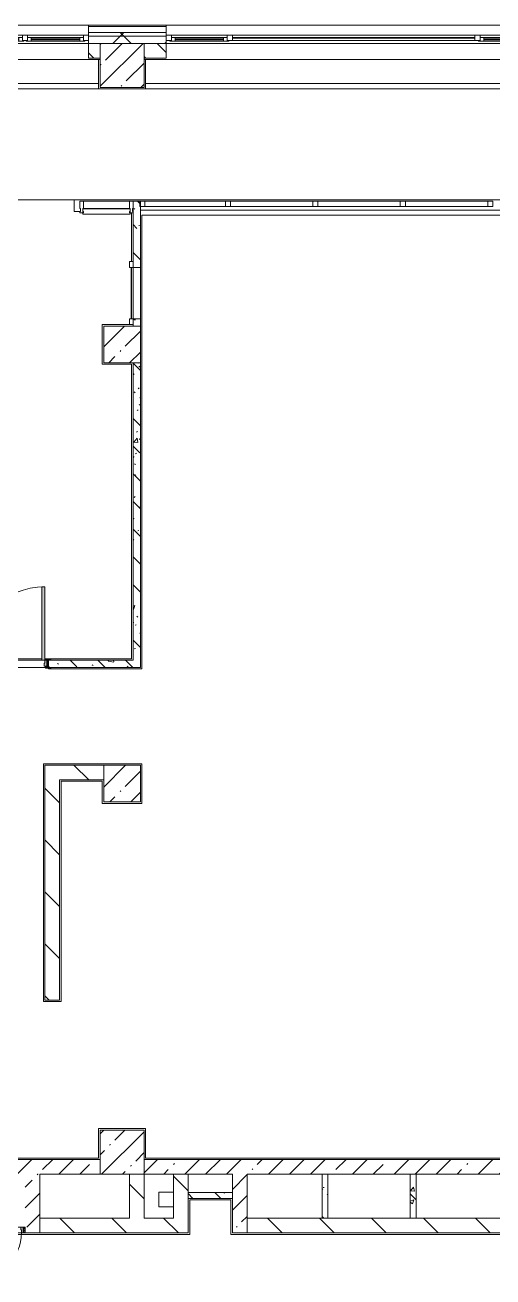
# Model space of a CAD drawing. Header units: millimetres. Extents: x -7229 to 196340, y -8553 to 29000.
# Drawn here: x 59140 to 65505, y 10300 to 27350 of the extents above; entities that cross this region are included whole.
import ezdxf

# ---------------------------------------------------------------- set-up
doc = ezdxf.new("R2010")
doc.units = ezdxf.units.MM
for name, color, linetype, lineweight, true_color in [('A-DOOR-3', 7, 'Continuous', 5, 0xe2e2e2), ('A-DOOR-4', 7, 'Continuous', 5, 0xaaaaaa), ('A-DOOR-FRAM-2', 7, 'Continuous', 5, 0xe2e2e2), ('A-DOOR-FRAM-3', 7, 'Continuous', 5, 0xaaaaaa), ('A-FLOR-2', 7, 'Continuous', 5, 0xaaaaaa), ('I-WALL-3', 7, 'Continuous', 5, 0x787878)]:
    doc.layers.add(name, color=color, linetype=linetype, lineweight=lineweight, true_color=true_color)
for name, color, linetype, lineweight in [('A-GLAZ', 7, 'Continuous', 5), ('A-GLAZ-CURT', 7, 'Continuous', 5), ('A-GLAZ-CWMG', 7, 'Continuous', 5), ('A-WALL', 7, 'Continuous', 5), ('A-WALL-1', 7, 'Continuous', 9), ('I-WALL', 7, 'Continuous', 5), ('S-COLS', 7, 'Continuous', 5)]:
    doc.layers.add(name, color=color, linetype=linetype, lineweight=lineweight)
pattern_1 = [(45, (0, 0), (-285.1231, 285.1231), []), (45, (285.12, 0), (-285.1231, 285.1231), [504.031, -100.806, 16.764, -84.042])]
pattern_2 = [(135, (0, 0), (-377.1708, -377.1708), [533.4, -88.9, 17.78, -88.9]), (135, (0, 376.94), (-377.1708, -377.1708), []), (50, (0, 0), (637.6445, -55.7866), [66.675, -733.425]), (355, (0, 0), (-123.3494, 668.699), [53.34, -586.74]), (100.451, (53.14, -4.65), (514.299, 612.908), [56.665, -623.315]), (46.184, (0, 177.8), (948.776, -147.15), [100.012, -1100.137]), (96.636, (79.1, 165.5), (830.909, 865.997), [84.998, -934.973]), (351.184, (0, 177.8), (830.918, 865.988), [80.01, -880.11]), (21, (88.9, 133.35), (530.6506, -357.9283), [66.675, -733.425]), (326, (88.9, 133.35), (216.308, 644.6585), [53.34, -586.74]), (71.451, (133.1, 103.5), (746.9596, 286.7243), [56.665, -623.315]), (37.5, (0, 0), (10.8105, 295.9426), [16.764, -562.864, 16.764, -578.866, -588.962]), (37.5, (0, 0), (10.8105, 295.9426), [-1175.258, 16.764, -572.198]), (7.5, (0, 0), (233.8692, 350.6318), [16.764, -322.834, 16.764, -549.529, -224.472]), (7.5, (0, 0), (233.8692, 350.6318), [-905.891, 16.764, -207.708]), (327.5, (-198.25, 0), (474.5678, -20.0513), [16.764, -205.486, 16.764, -676.656, -920.115]), (327.5, (-198.25, 0), (474.5678, -20.0513), [-915.67, 16.764, -903.351]), (317.5, (-287.15, 0), (518.4522, 88.9934), [16.764, -272.161, 16.764, -443.738, -653.415]), (317.5, (-287.15, 0), (518.4522, 88.9934), [-749.427, 16.764, -636.651])]
pattern_3 = [(135, (0, 0), (-353.5534, -353.5534), [])]
pattern_4 = [(45, (0, 0), (-353.5534, 353.5534), []), (135, (0, 0), (-353.5534, -353.5534), [])]

# ---------------------------------------------------------------- blocks, each defined once
blk = doc.blocks.new('Системная панель - Стекло - 70мм-31693619-1_2_3_птичка зашивка')
at = {"layer": 'A-GLAZ-CURT'}
for p, q in [((547.5, 35), (-547.5, 35)), ((-547.5, 35), (-547.5, -35)), ((547.5, -35), (547.5, 35)), ((-547.5, -35), (547.5, -35))]:
    blk.add_line(p, q, dxfattribs=at)
blk = doc.blocks.new('Прямоугольный импост - 50 x 70 мм-23766079-1_2_3_птичка зашивка')
at = {"layer": 'A-GLAZ-CWMG'}
for p, q in [((-35, 35), (35, 35)), ((-35, -35), (-35, 35)), ((35, 35), (35, -35)), ((35, -35), (-35, -35))]:
    blk.add_line(p, q, dxfattribs=at)
blk = doc.blocks.new('BSC_Колонна _Прямоугольная - 600х600-V39-1_2_3_птичка зашивка')
at = {"layer": 'S-COLS'}
h = blk.add_hatch(dxfattribs=at)
h.set_pattern_fill('FP_53', color=256, style=0, pattern_type=2)
h.set_pattern_definition([(45, (-60460, -12000), (-285.1231, 285.1231), []), (45, (-60174.88, -12000), (-285.1231, 285.1231), [504.031, -100.806, 16.764, -84.042])])
h.paths.add_polyline_path([(-300, -300), (300, -300), (300, 300), (-300, 300), (-300, -80)])
for p, q in [((300, 300), (-300, 300)), ((-300, 300), (-300, -300)), ((300, -300), (300, 300)), ((-300, -300), (300, -300))]:
    blk.add_line(p, q, dxfattribs=at)
blk = doc.blocks.new('Системная панель - Стекло - 70мм-31693620-1_2_3_птичка зашивка')
at = {"layer": 'A-GLAZ-CURT'}
for p, q in [((560, 35), (-560, 35)), ((-560, 35), (-560, -35)), ((560, -35), (560, 35)), ((-560, -35), (560, -35))]:
    blk.add_line(p, q, dxfattribs=at)
blk = doc.blocks.new('Прямоугольный импост - 50 x 70 мм-V61-1_2_3_птичка зашивка')
at = {"layer": 'A-GLAZ-CWMG'}
for p, q in [((-35, 35), (35, 35)), ((-35, -35), (-35, 35)), ((35, 35), (35, -35)), ((35, -35), (-35, -35))]:
    blk.add_line(p, q, dxfattribs=at)
blk = doc.blocks.new('Прямоугольный импост - Импост структурный с накладкой - 160мм Темный-32302294-1_2_3_птичка зашивка')
at = {"layer": 'A-GLAZ-CWMG'}
for p, q in [((-25, 40), (-25, 140)), ((-25, 140), (25, 140)), ((-15, 40), (-25, 40)), ((-25, -17), (-25, 0)), ((-25, 0), (-15, 0)), ((-15, 0), (-15, 40)), ((15, 40), (15, 0)), ((25, 40), (15, 40)), ((15, 0), (25, 0)), ((25, 140), (25, 40)), ((25, 0), (25, -17)), ((25, -17), (-25, -17))]:
    blk.add_line(p, q, dxfattribs=at)
blk = doc.blocks.new('110_Дверь_СКБ_1Ст_Внутренняя1 - Д-11 1100x2100h_кладовые _все__ коридор _между помещениями блока столовой__ моечные _все_-32089444-1_2_3_птичка зашивка')
at = {"layer": 'A-DOOR-3'}
h = blk.add_hatch(color=256, dxfattribs=at)
h.paths.add_polyline_path([(512.5, -30), (537.5, -30), (537.5, 50), (512.5, 50), (512.5, 10), (502.5, 10), (502.5, -30)])
h.paths.add_polyline_path([(-477.5, -30), (-477.5, 10), (-487.5, 10), (-487.5, 50), (-512.5, 50), (-512.5, -30), (-487.5, -30)])
at = {"layer": 'A-DOOR-4'}
h = blk.add_hatch(dxfattribs=at)
h.set_pattern_fill('FP_35', color=256, style=0, pattern_type=2)
h.set_pattern_definition([(135, (1751.41, 114.685), (-14.14214, -14.14214), []), (225, (1751.41, 114.685), (14.14214, -14.14214), [])])
h.paths.add_polyline_path([(562.5, -50), (562.5, 50), (537.5, 50), (537.5, -50)])
at = {"layer": 'A-DOOR-FRAM-2'}
for points in [[(512.5, 50), (512.5, 1050), (472.5, 1050), (472.5, 50)], [(-512.5, 50), (-497.5, 50), (-497.5, 58), (-567.5, 58), (-567.5, 50), (-537.5, 50)], [(592.5, 50), (592.5, 58), (522.5, 58), (522.5, 50), (562.5, 50)], [(-567.5, -58), (-497.5, -58), (-497.5, -50), (-567.5, -50)], [(-497.5, -50), (-497.5, -30), (-512.5, -30), (-512.5, -50)], [(522.5, -50), (537.5, -50), (537.5, -30), (522.5, -30)], [(592.5, -58), (592.5, -50), (522.5, -50), (522.5, -58), (562.5, -58)]]:
    blk.add_hatch(color=256, dxfattribs=at).paths.add_polyline_path(points)
at = {"layer": 'A-DOOR-FRAM-3'}
h = blk.add_hatch(dxfattribs=at)
h.set_pattern_fill('FP_36', color=256, style=0, pattern_type=2)
h.set_pattern_definition([(45, (-371.384, 114.685), (-14.1421, 14.1421), []), (135, (-371.384, 114.685), (-14.1421, -14.1421), [])])
h.paths.add_polyline_path([(-537.5, -50), (-512.5, -50), (-512.5, 50), (-537.5, 50)])
at = {"layer": 'A-DOOR-4'}
for p, q in [((512.5, 1050), (472.5, 1050)), ((472.5, 1050), (472.5, 50)), ((512.5, 50), (512.5, 1050)), ((472.5, 50), (512.5, 50))]:
    blk.add_line(p, q, dxfattribs=at)
blk.add_arc((512.5, 50), 1000, 90, 180, dxfattribs=at)
at = {"layer": 'A-DOOR-FRAM-3'}
for p, q in [((-497.5, 58), (-567.5, 58)), ((-567.5, 58), (-567.5, 50)), ((-567.5, 50), (-497.5, 50)), ((-512.5, 50), (-537.5, 50)), ((-537.5, 50), (-537.5, -50)), ((-487.5, 50), (-512.5, 50)), ((-512.5, 50), (-512.5, -30)), ((-512.5, -50), (-512.5, 50)), ((-497.5, 50), (-512.5, 50)), ((-512.5, 50), (-512.5, 49)), ((-512.5, 49), (-497.5, 49)), ((-497.5, 50), (-497.5, 58)), ((-497.5, 49), (-497.5, 50)), ((-487.5, 10), (-487.5, 50)), ((-477.5, 10), (-487.5, 10)), ((-477.5, -30), (-477.5, 10)), ((512.5, 10), (502.5, 10)), ((502.5, 10), (502.5, -30)), ((512.5, 50), (512.5, 10)), ((537.5, 50), (512.5, 50)), ((592.5, 58), (522.5, 58)), ((522.5, 58), (522.5, 50)), ((537.5, 50), (522.5, 50)), ((522.5, 50), (522.5, 49)), ((522.5, 50), (592.5, 50)), ((522.5, 49), (537.5, 49)), ((537.5, -30), (537.5, 50)), ((562.5, 50), (537.5, 50)), ((537.5, 50), (537.5, -50)), ((537.5, 49), (537.5, 50)), ((562.5, -50), (562.5, 50)), ((592.5, 50), (592.5, 58)), ((-497.5, -50), (-567.5, -50)), ((-567.5, -50), (-567.5, -58)), ((-567.5, -58), (-497.5, -58)), ((-537.5, -50), (-512.5, -50)), ((-512.5, -30), (-477.5, -30)), ((-497.5, -30), (-512.5, -30)), ((-512.5, -30), (-512.5, -50)), ((-512.5, -50), (-497.5, -50)), ((-497.5, -50), (-497.5, -30)), ((-497.5, -58), (-497.5, -50)), ((502.5, -30), (537.5, -30)), ((537.5, -30), (522.5, -30)), ((522.5, -30), (522.5, -50)), ((522.5, -50), (537.5, -50)), ((592.5, -50), (522.5, -50)), ((522.5, -50), (522.5, -58)), ((522.5, -58), (592.5, -58)), ((537.5, -50), (537.5, -30)), ((537.5, -50), (562.5, -50)), ((592.5, -58), (592.5, -50))]:
    blk.add_line(p, q, dxfattribs=at)
blk = doc.blocks.new('Системная панель - Стекло - 70мм-V73-1_2_3_птичка зашивка')
at = {"layer": 'A-GLAZ-CURT'}
for p, q in [((560, 35), (-560, 35)), ((-560, 35), (-560, -35)), ((560, -35), (560, 35)), ((-560, -35), (560, -35))]:
    blk.add_line(p, q, dxfattribs=at)
blk = doc.blocks.new('110_Дверь_СКБ_1Ст - д-18 700x2100h_Технический шкаф ЭОМ и СС-V92-1_2_3_птичка зашивка')
at = {"layer": 'A-DOOR-3'}
h = blk.add_hatch(color=256, dxfattribs=at)
h.paths.add_polyline_path([(312, 100), (312, 60), (302, 60), (302, 20), (337, 20), (337, 100), (322, 100)])
h.paths.add_polyline_path([(-298, 100), (-313, 100), (-313, 20), (-278, 20), (-278, 60), (-288, 60), (-288, 100)])
at = {"layer": 'A-DOOR-4'}
h = blk.add_hatch(dxfattribs=at)
h.set_pattern_fill('FP_88', color=256, style=0, pattern_type=2)
h.set_pattern_definition([(135, (1951.41, 164.685), (-14.14214, -14.14214), []), (225, (1951.41, 164.685), (14.14214, -14.14214), [])])
h.paths.add_polyline_path([(337, 100), (337, 20), (362, 20), (362, 100)])
at = {"layer": 'A-DOOR-FRAM-2'}
blk.add_hatch(color=256, dxfattribs=at).paths.add_polyline_path([(272, 700), (272, 100), (312, 100), (312, 700)])
at = {"layer": 'A-DOOR-FRAM-3'}
h = blk.add_hatch(dxfattribs=at)
h.set_pattern_fill('FP_89', color=256, style=0, pattern_type=2)
h.set_pattern_definition([(45, (-171.384, 164.685), (-14.1421, 14.1421), []), (135, (-171.384, 164.685), (-14.1421, -14.1421), [])])
h.paths.add_polyline_path([(-338, 100), (-338, 20), (-313, 20), (-313, 100)])
at = {"layer": 'A-DOOR-4'}
for p, q in [((312, 700), (272, 700)), ((272, 700), (272, 100)), ((312, 100), (312, 700)), ((272, 100), (312, 100))]:
    blk.add_line(p, q, dxfattribs=at)
blk.add_arc((312, 100), 600, 90, 180, dxfattribs=at)
at = {"layer": 'A-DOOR-FRAM-3'}
for p, q in [((-313, 100), (-338, 100)), ((-338, 100), (-338, 20)), ((-338, 20), (-313, 20)), ((-288, 100), (-313, 100)), ((-313, 100), (-313, 20)), ((-313, 20), (-313, 100)), ((-313, 20), (-278, 20)), ((-288, 60), (-288, 100)), ((-288, 100), (272, 100)), ((-278, 60), (-288, 60)), ((-278, 20), (-278, 60)), ((302, 20), (-278, 20)), ((312, 60), (302, 60)), ((302, 60), (302, 20)), ((302, 20), (337, 20)), ((312, 100), (312, 60)), ((337, 100), (312, 100)), ((337, 20), (337, 100)), ((362, 100), (337, 100)), ((337, 100), (337, 20)), ((337, 20), (362, 20)), ((362, 20), (362, 100))]:
    blk.add_line(p, q, dxfattribs=at)
blk = doc.blocks.new('120_Окно_СКБ_2Ст - 120_Окно_СКБ_2Ст 2300х2400 _мал створка справа_-19949978-1_2_3_птичка зашивка')
at = {"layer": 'A-GLAZ'}
for p, q in [((-1150, -75), (-1150, -5)), ((-1150, -5), (-1080, -5)), ((1150, -5), (-1150, -5)), ((-1080, -75), (-1150, -75)), ((-1150, -75), (-1100, -75)), ((-1080, -75), (-1100, -75)), ((-1100, -75), (-1100, -85)), ((-1100, -85), (270, -85)), ((270, -85), (-1100, -85)), ((-1080, -5), (-1080, -75)), ((250, -35), (-1080, -35)), ((-1080, -35), (-1080, -75)), ((-1030, -85), (-1030, -35)), ((-1030, -55), (200, -55)), ((200, -65), (-1030, -65)), ((200, -85), (200, -35)), ((250, -75), (250, -5)), ((250, -5), (320, -5)), ((250, -75), (250, -35)), ((320, -75), (250, -75)), ((270, -75), (250, -75)), ((270, -75), (300, -75)), ((270, -85), (270, -75)), ((320, -75), (300, -75)), ((300, -75), (300, -85)), ((300, -85), (1100, -85)), ((1100, -85), (300, -85)), ((320, -5), (320, -75)), ((1080, -35), (320, -35)), ((320, -35), (320, -75)), ((370, -85), (370, -35)), ((370, -55), (1030, -55)), ((1030, -65), (370, -65)), ((1030, -85), (1030, -35)), ((1080, -75), (1080, -5)), ((1080, -5), (1150, -5)), ((1080, -75), (1080, -35)), ((1150, -75), (1080, -75)), ((1100, -75), (1080, -75)), ((1100, -75), (1150, -75)), ((1100, -85), (1100, -75)), ((1150, -5), (1150, -75))]:
    blk.add_line(p, q, dxfattribs=at)
blk = doc.blocks.new('120_Окно_СКБ_3Ст - 120_Окно_СКБ_3Ст_5100-21641134-1_2_3_птичка зашивка')
at = {"layer": 'A-GLAZ'}
for p, q in [((-2550, -75), (-2550, -5)), ((-2550, -5), (-2480, -5)), ((2550, -5), (-2550, -5)), ((-2480, -75), (-2550, -75)), ((-2550, -75), (-2500, -75)), ((-2480, -75), (-2500, -75)), ((-2500, -75), (-2500, -85)), ((-2500, -85), (-1700, -85)), ((-1700, -85), (-2500, -85)), ((-2480, -5), (-2480, -75)), ((-1720, -35), (-2480, -35)), ((-2480, -35), (-2480, -75)), ((-2430, -85), (-2430, -35)), ((-2430, -55), (-1770, -55)), ((-1770, -65), (-2430, -65)), ((-1770, -85), (-1770, -35)), ((-1720, -75), (-1720, -5)), ((-1720, -5), (-1650, -5)), ((-1720, -75), (-1720, -35)), ((-1650, -75), (-1720, -75)), ((-1700, -75), (-1720, -75)), ((-1700, -75), (1700, -75)), ((-1700, -85), (-1700, -75)), ((-1650, -5), (-1650, -75)), ((1650, -35), (-1650, -35)), ((1650, -45), (-1650, -45)), ((1650, -75), (1650, -5)), ((1650, -5), (1720, -5)), ((1720, -75), (1650, -75)), ((1720, -75), (1700, -75)), ((1700, -75), (1700, -85)), ((1700, -85), (2500, -85)), ((2500, -85), (1700, -85)), ((1720, -5), (1720, -75)), ((2480, -35), (1720, -35)), ((1720, -35), (1720, -75)), ((1770, -85), (1770, -35)), ((1770, -55), (2430, -55)), ((2430, -65), (1770, -65)), ((2430, -85), (2430, -35)), ((2480, -75), (2480, -5)), ((2480, -5), (2550, -5)), ((2480, -75), (2480, -35)), ((2550, -75), (2480, -75)), ((2500, -75), (2480, -75)), ((2500, -75), (2550, -75)), ((2500, -85), (2500, -75)), ((2550, -5), (2550, -75))]:
    blk.add_line(p, q, dxfattribs=at)
blk = doc.blocks.new('BSC_Колонна _Прямоугольная - 500х500-V109-1_2_3_птичка зашивка')
at = {"layer": 'S-COLS'}
h = blk.add_hatch(dxfattribs=at)
h.set_pattern_fill('FP_107', color=256, style=0, pattern_type=2)
h.set_pattern_definition([(45, (-60460, -17020), (-285.1231, 285.1231), []), (45, (-60174.88, -17020), (-285.1231, 285.1231), [504.031, -100.806, 16.764, -84.042])])
h.paths.add_polyline_path([(189, -250), (250, -250), (250, 250), (-250, 246), (-250, -250), (181, -250)])
for p, q in [((250, 250), (-250, 250)), ((-250, 250), (-250, -250)), ((250, -250), (250, 250)), ((-250, -250), (250, -250))]:
    blk.add_line(p, q, dxfattribs=at)
blk = doc.blocks.new('BSC_Колонна _Прямоугольная - 500х500-V110-1_2_3_птичка зашивка')
at = {"layer": 'S-COLS'}
h = blk.add_hatch(dxfattribs=at)
h.set_pattern_fill('FP_108', color=256, style=0, pattern_type=2)
h.set_pattern_definition([(45, (-60460, -23000), (-285.1231, 285.1231), []), (45, (-60174.88, -23000), (-285.1231, 285.1231), [504.031, -100.806, 16.764, -84.042])])
h.paths.add_polyline_path([(150, -250), (250, -250), (248, 250), (-250, 249), (-250, -250), (130, -250)])
for p, q in [((250, 250), (-250, 250)), ((-250, 250), (-250, -250)), ((250, -250), (250, 250)), ((-250, -250), (250, -250))]:
    blk.add_line(p, q, dxfattribs=at)
blk = doc.blocks.new('Штора противопожарная_Рен - ШТ_700х700-22567375-1_2_3_птичка зашивка')
at = {"layer": 'A-DOOR-4'}
for p, q in [((-430, 100), (-350, 100)), ((-430, 50), (-430, 100)), ((-350, 50), (-430, 50)), ((-350, 100), (-350, 50)), ((-350, 78), (350, 78)), ((-350, 73), (-350, 78)), ((350, 73), (-350, 73)), ((350, 100), (430, 100)), ((350, 50), (350, 100)), ((350, 78), (350, 73)), ((430, 50), (350, 50)), ((430, 100), (430, 50))]:
    blk.add_line(p, q, dxfattribs=at)
blk = doc.blocks.new('Системная панель - Стекло - 70мм-32304938-1_2_3_птичка зашивка')
at = {"layer": 'A-GLAZ-CURT'}
h = blk.add_hatch(dxfattribs=at)
h.set_pattern_fill('FP_135', color=256, style=0, pattern_type=2)
h.set_pattern_definition([(225, (60747.5, 24310), (1414.214, -1414.214), [1000, -3000]), (225, (61747.5, 24810), (1414.214, -1414.214), [3000, -1000]), (225, (59747.5, 25310), (1414.214, -1414.214), [1000, -3000])])
h.paths.add_polyline_path([(322.5, 35), (-322.5, 35), (-322.5, -35), (322.5, -35), (322.5, 0)])
for p, q in [((322.5, 35), (-322.5, 35)), ((-322.5, 35), (-322.5, -35)), ((322.5, -35), (322.5, 35)), ((-322.5, -35), (322.5, -35))]:
    blk.add_line(p, q, dxfattribs=at)
blk = doc.blocks.new('Прямоугольный импост - Импост структурный с накладкой - 160мм Темный-32304618-1_2_3_птичка зашивка')
at = {"layer": 'A-GLAZ-CWMG'}
for p, q in [((59935, 24950), (60560, 24950)), ((59935, 24850), (60560, 24850))]:
    blk.add_line(p, q, dxfattribs=at)
blk = doc.blocks.new('Системная панель - Стекло - 70мм-V137-1_2_3_птичка зашивка')
at = {"layer": 'A-GLAZ-CURT'}
for p, q in [((560, 35), (-560, 35)), ((-560, 35), (-560, -35)), ((560, -35), (560, 35)), ((-560, -35), (560, -35))]:
    blk.add_line(p, q, dxfattribs=at)
blk = doc.blocks.new('Прямоугольный импост - Импост структурный с накладкой - 160мм Темный-32302318-1_2_3_птичка зашивка')
at = {"layer": 'A-GLAZ-CWMG'}
for p, q in [((0, 140), (-50, 140)), ((-50, 140), (-50, 40)), ((-50, 40), (-40, 40)), ((-40, 0), (-50, 0)), ((-50, 0), (-50, -17)), ((-40, 40), (-40, 0)), ((-10, 0), (-10, 40)), ((-10, 40), (0, 40)), ((0, 0), (-10, 0)), ((0, 40), (0, 140)), ((0, -17), (0, 0)), ((-50, -17), (0, -17))]:
    blk.add_line(p, q, dxfattribs=at)
blk = doc.blocks.new('Зашивка приборов отопления9 - Зашивка приборов отопления-33277916-1_2_3_птичка зашивка')
at = {"layer": 'A-WALL'}
for p, q in [((51570, 26880), (51570, 26555)), ((54140, 26880), (51570, 26880)), ((54140, 26555), (54140, 26880)), ((51570, 26555), (54140, 26555)), ((54140, 26555), (51570, 26555)), ((51570, 26555), (51570, 26480)), ((51570, 26480), (54140, 26480)), ((54140, 26480), (54140, 26555))]:
    blk.add_line(p, q, dxfattribs=at)
blk = doc.blocks.new('Зашивка приборов отопления10 - Зашивка приборов отопления-33278020-1_2_3_птичка зашивка')
at = {"layer": 'A-WALL'}
for p, q in [((51570, 26880), (51570, 26555)), ((56926, 26880), (51570, 26880)), ((56926, 26555), (56926, 26880)), ((51570, 26555), (56926, 26555)), ((56930, 26555), (51570, 26555)), ((51570, 26555), (51570, 26480)), ((51570, 26480), (56930, 26480)), ((56930, 26480), (56930, 26555))]:
    blk.add_line(p, q, dxfattribs=at)

msp = doc.modelspace()

# ---------------------------------------------------------------- hatches: boundary and pattern name
at = {"layer": 'A-WALL'}
h = msp.add_hatch(dxfattribs=at)
h.set_pattern_fill('FP_21', color=256, style=0, pattern_type=2)
h.set_pattern_definition(pattern_4)
h.paths.add_polyline_path([(84092.3, 27200), (84970, 27200), (84970, 27250), (80350, 27250), (80350, 27200), (82288.3, 27200)])
h.paths.add_polyline_path([(66955, 27200), (67110, 27200), (67110, 27250), (66160, 27250), (66160, 27200), (66760, 27200)])
h.paths.add_polyline_path([(68758.9, 27200), (70810, 27200), (70810, 27250), (68210, 27250), (68210, 27200)])
h.paths.add_polyline_path([(72910, 27200), (74250, 27200), (74250, 27250), (72910, 27250), (72910, 27210)])
h.paths.add_polyline_path([(77250, 27200), (77250, 27250), (76350, 27250), (76350, 27200), (76876.6, 27200)])
h.paths.add_polyline_path([(57550, 27200), (57705, 27200), (57705, 27250), (56860, 27250), (56860, 27200), (57350, 27200)])
h.paths.add_polyline_path([(60005, 27200), (61060, 27200), (61060, 27250), (60005, 27250), (60005, 27210)])
h.paths.add_polyline_path([(47660, 27200), (48760, 27200), (48760, 27250), (47660, 27250), (47660, 27210)])
h.paths.add_polyline_path([(54160, 27200), (54760, 27200), (54760, 27250), (53860, 27250), (53860, 27200)])
h.paths.add_polyline_path([(50860, 27200), (51760, 27200), (51760, 27250), (50860, 27250), (50860, 27210)])
h.paths.add_polyline_path([(42760, 27200), (44560, 27200), (44560, 27250), (42160, 27250), (42160, 27200), (42602, 27200)])
h = msp.add_hatch(dxfattribs=at)
h.set_pattern_fill('FP_21', color=256, style=0, pattern_type=2)
h.set_pattern_definition(pattern_4)
h.paths.add_polyline_path([(74040, 27100), (74250, 27100), (74250, 27200), (72910, 27200), (72910, 27100), (73540, 27100)])
h.paths.add_polyline_path([(42602, 27100), (44560, 27100), (44560, 27200), (42160, 27200), (42160, 27100)])
h.paths.add_polyline_path([(84100, 27100), (84970, 27100), (84965.4, 27200), (80350, 27198.1), (80350, 27100), (84092.3, 27100)])
h.paths.add_polyline_path([(60760, 27100), (61060, 27100), (61060, 27200), (60005, 27200), (60005, 27100), (60641.2, 27100)])
h.paths.add_polyline_path([(66160, 27100), (67078, 27102), (67078, 27110), (67110, 27110), (67110, 27200), (66160, 27200), (66160, 27140)])
h.paths.add_polyline_path([(47660, 27100), (48760, 27100), (48760, 27200), (47660, 27200), (47660, 27139.7)])
h.paths.add_polyline_path([(51600, 27100), (51760, 27100), (51760, 27200), (50860, 27200), (50860, 27100), (51400, 27100)])
h.paths.add_polyline_path([(77250, 27100), (77250, 27200), (76350, 27200), (76350, 27100), (76876.6, 27100)])
h.paths.add_polyline_path([(53860, 27100), (54760, 27100), (54760, 27200), (53860, 27200), (53860, 27140)])
h.paths.add_polyline_path([(68242, 27100), (70810, 27100), (70810, 27200), (68210, 27200), (68210, 27110), (68242, 27110), (68242, 27102), (68210, 27100)])
h.paths.add_polyline_path([(57705, 27100), (57705, 27200), (56860, 27200), (56860, 27100), (57550, 27100)])
h = msp.add_hatch(dxfattribs=at)
h.set_pattern_fill('FP_32', color=256, style=0, pattern_type=2)
h.set_pattern_definition([(135, (0, 0), (-176.7767, -176.7767), [])])
h.paths.add_polyline_path([(80650, 26900), (80650, 27100), (80350, 27100), (80350, 26900), (80484.4, 26900)])
h.paths.add_polyline_path([(61060, 26900), (61060, 27100), (60760, 27100), (60760, 26900)])
h.paths.add_polyline_path([(42760, 26900), (44560, 26900), (44560, 27100), (42760, 27100), (42760, 27061.4)])
h.paths.add_polyline_path([(66760, 26900), (67060, 26900), (67060, 27100), (66760, 27100), (66760, 27091.9)])
h.paths.add_polyline_path([(47660, 26900), (48160, 26900), (48160, 27100), (47660, 27100), (47660, 27079.6)])
h.paths.add_polyline_path([(76428.2, 26900), (76750, 26900), (76750, 27100), (76350, 27100), (76350, 26900)])
h.paths.add_polyline_path([(50860, 26900), (51760, 26900), (51760, 27100), (50860, 27100), (50860, 26925)])
h.paths.add_polyline_path([(60005, 26900), (60160, 26900), (60160, 27100), (60005, 27100), (60005, 26936.5)])
h.paths.add_polyline_path([(74250, 26900), (74250, 27100), (74040, 27100), (74040, 26900)])
h.paths.add_polyline_path([(73540, 26900), (73540, 27100), (72910, 27100), (72910, 26900), (73268.7, 26900)])
h.paths.add_polyline_path([(53860, 26900), (54160, 26900), (54160, 27100), (53860, 27100), (53860, 26969.4)])
h.paths.add_polyline_path([(70310, 26900), (70310, 27100), (68210, 27100), (68410, 26900), (69660.8, 26900)])
h.paths.add_polyline_path([(56860, 26900), (57705, 26900), (57705, 27100), (56860, 27100)])
h.paths.add_polyline_path([(68410, 26900), (68206, 27100), (68210, 26900), (68391.8, 26900)])
at = {"layer": 'I-WALL'}
h = msp.add_hatch(dxfattribs=at)
h.set_pattern_fill('FP_31', color=256, style=0, pattern_type=2)
h.set_pattern_definition(pattern_3)
h.paths.add_polyline_path([(60170.1, 17070), (60210, 17070), (60210, 17270), (59410, 17265), (59410, 17070), (59630, 17070)])
h = msp.add_hatch(dxfattribs=at)
h.set_pattern_fill('FP_31', color=256, style=0, pattern_type=2)
h.set_pattern_definition(pattern_3)
h.paths.add_polyline_path([(59410, 14070), (59610, 14070), (59610, 17070), (59410, 17070), (59410, 14073.4)])
h = msp.add_hatch(dxfattribs=at)
h.set_pattern_fill('FP_1', color=256, style=0, pattern_type=2)
h.set_pattern_definition(pattern_1)
h.paths.add_polyline_path([(59140, 11700), (60160, 11700), (60160, 11900), (54760, 11900), (54761.7, 11700), (58837.3, 11700)])
h.paths.add_polyline_path([(51910, 11700), (54160, 11700), (54160, 11900), (51710, 11900), (51710, 11700)])
h = msp.add_hatch(dxfattribs=at)
h.set_pattern_fill('FP_1', color=256, style=0, pattern_type=2)
h.set_pattern_definition(pattern_1)
h.paths.add_polyline_path([(63666.1, 11700), (66160, 11700), (66160, 11900), (60760, 11900), (60760, 11700), (63260, 11700)])
h = msp.add_hatch(dxfattribs=at)
h.set_pattern_fill('FP_1', color=256, style=0, pattern_type=2)
h.set_pattern_definition(pattern_1)
h.paths.add_polyline_path([(59140, 10900), (59340, 10900), (59340, 11700), (59140, 11700), (59140, 10980)])
h = msp.add_hatch(dxfattribs=at)
h.set_pattern_fill('FP_31', color=256, style=0, pattern_type=2)
h.set_pattern_definition(pattern_3)
h.paths.add_polyline_path([(60641.2, 11100), (60760, 11100), (60760, 11700), (60560, 11700), (60560, 11100)])
h = msp.add_hatch(dxfattribs=at)
h.set_pattern_fill('FP_31', color=256, style=0, pattern_type=2)
h.set_pattern_definition(pattern_3)
h.paths.add_polyline_path([(61303.6, 11100), (61360, 11100), (61360, 11700), (61160, 11700), (61160, 11100)])
h = msp.add_hatch(dxfattribs=at)
h.set_pattern_fill('FP_1', color=256, style=0, pattern_type=2)
h.set_pattern_definition(pattern_1)
h.paths.add_polyline_path([(61960, 10900), (62160, 10900), (62160, 11700), (61960, 11700), (61960, 11100)])
h = msp.add_hatch(dxfattribs=at)
h.set_pattern_fill('FP_31', color=256, style=0, pattern_type=2)
h.set_pattern_definition(pattern_3)
h.paths.add_polyline_path([(60641.2, 10900), (61360, 10900), (61360, 11100), (59340, 11100), (59340, 10900)])
h = msp.add_hatch(dxfattribs=at)
h.set_pattern_fill('FP_31', color=256, style=0, pattern_type=2)
h.set_pattern_definition(pattern_3)
h.paths.add_polyline_path([(72929.8, 10900), (73540, 10900), (73540, 11100), (72929.8, 11100)])
h.paths.add_polyline_path([(67635, 10900), (68668.8, 10900), (68668.8, 11100), (66760, 11100), (66760, 10900), (66883.1, 10900)])
h.paths.add_polyline_path([(64249.1, 10900), (66560, 10900), (66560, 11100), (62160, 11100), (62160, 10900), (62445.1, 10900)])
h.paths.add_polyline_path([(71979.8, 10900), (71979.8, 11100), (69618.8, 11100), (69618.8, 10900), (71949.8, 10900)])
at = {"layer": 'I-WALL-3'}
h = msp.add_hatch(dxfattribs=at)
h.set_pattern_fill('FP_30', color=256, style=0, pattern_type=2)
h.set_pattern_definition(pattern_2)
h.paths.add_polyline_path([(60610, 18600), (60710, 18600), (60710, 22750), (60610, 22750), (60610, 18700)])
h.paths.add_polyline_path([(60707.8, 23250), (60710, 23250), (60710, 23350), (60610, 23350), (60610, 23250), (60641.2, 23250)])
h.paths.add_polyline_path([(60641.2, 24050), (60710, 24050), (60710, 24950), (60610, 24950), (60610, 24050)])
h = msp.add_hatch(dxfattribs=at)
h.set_pattern_fill('FP_30', color=256, style=0, pattern_type=2)
h.set_pattern_definition(pattern_2)
h.paths.add_polyline_path([(60590, 18600), (60610, 18600), (60610, 18700), (59460, 18700), (59460, 18600), (60190, 18600)])
h.paths.add_polyline_path([(58130, 18600), (58360, 18600), (58360, 18700), (58130, 18700)])
h = msp.add_hatch(dxfattribs=at)
h.set_pattern_fill('FP_30', color=256, style=0, pattern_type=2)
h.set_pattern_definition(pattern_2)
h.paths.add_polyline_path([(63260, 11100), (63260, 11700), (63180, 11700), (63180, 11100)])
h = msp.add_hatch(dxfattribs=at)
h.set_pattern_fill('FP_30', color=256, style=0, pattern_type=2)
h.set_pattern_definition(pattern_2)
h.paths.add_polyline_path([(64380, 11100), (64460, 11100), (64460, 11700), (64380, 11700), (64380, 11457)])
h = msp.add_hatch(dxfattribs=at)
h.set_pattern_fill('FP_30', color=256, style=0, pattern_type=2)
h.set_pattern_definition(pattern_2)
h.paths.add_polyline_path([(61940, 11370), (61960, 11370), (61960, 11450), (61360, 11450), (61360, 11370), (61380, 11370)])
at = {"layer": 'S-COLS'}
h = msp.add_hatch(dxfattribs=at)
h.set_pattern_fill('FP_1', color=256, style=0, pattern_type=2)
h.set_pattern_definition(pattern_1)
h.paths.add_polyline_path([(60641.2, 26500), (60760, 26500), (60760, 27100), (60160, 27100), (60160, 26500), (60187.1, 26500)])

# ---------------------------------------------------------------- linework, layer by layer
at = {"layer": 'A-FLOR-2'}
for p, q in [((60780, 26480), (60140, 26480)), ((57950, 24970), (66780, 24970)), ((59810, 24810), (59810, 24970)), ((59885, 24810), (59810, 24810)), ((60590, 24130), (60590, 24793)), ((66640, 24760), (60730, 24760)), ((60730, 24760), (60730, 18580)), ((60590, 23350), (60590, 24050)), ((60190, 22730), (60190, 23270)), ((60190, 23270), (60560, 23270)), ((60590, 22730), (60190, 22730)), ((60590, 18720), (60590, 22730)), ((59370, 18720), (58150, 18720)), ((60590, 18720), (59410, 18720)), ((59460, 18708), (59460, 18720)), ((59460, 18580), (59460, 18592)), ((60730, 18580), (59460, 18580)), ((59390, 14050), (59390, 17290)), ((59390, 17290), (60730, 17290)), ((60730, 17290), (60730, 16750)), ((60190, 17050), (59630, 17050)), ((59630, 17050), (59630, 14050)), ((60190, 16750), (60190, 17050)), ((60730, 16750), (60190, 16750)), ((59630, 14050), (59390, 14050)), ((60140, 11920), (60140, 12320)), ((60140, 12320), (60780, 12320)), ((60780, 12320), (60780, 11920)), ((57570, 11920), (60140, 11920)), ((60780, 11920), (66140, 11920)), ((60960, 11457), (61160, 11457)), ((60960, 11257), (60960, 11457)), ((61160, 11257), (60960, 11257)), ((61940, 11350), (61380, 11350)), ((61380, 11350), (61380, 10880)), ((61940, 10880), (61940, 11350)), ((61380, 10880), (58530, 10880)), ((68660, 10880), (61940, 10880))]:
    msp.add_line(p, q, dxfattribs=at)
at = {"layer": 'A-WALL'}
for p, q in [((50860, 27350), (67110, 27350)), ((60005, 27350), (60005, 27100)), ((61060, 27100), (61060, 27350)), ((60005, 27100), (57705, 27100)), ((60005, 27100), (60005, 26900)), ((60160, 26900), (60160, 27100)), ((60160, 27100), (60760, 27100)), ((60760, 27100), (60760, 26900)), ((61060, 26900), (61060, 27100)), ((66160, 27100), (61060, 27100)), ((60005, 26900), (60160, 26900)), ((60760, 26900), (61060, 26900))]:
    msp.add_line(p, q, dxfattribs=at)
at = {"layer": 'A-WALL-1'}
for p, q in [((61060, 27330), (60005, 27330)), ((61060, 27250), (60005, 27250)), ((61060, 27200), (60005, 27200)), ((60160, 27100), (60005, 27100)), ((60005, 27100), (60160, 27100)), ((61060, 27100), (60760, 27100)), ((60760, 27100), (61060, 27100)), ((61360, 11700), (61160, 11700)), ((63260, 11700), (63180, 11700)), ((64460, 11700), (64380, 11700)), ((61360, 11450), (61360, 11370)), ((61960, 11370), (61960, 11450)), ((59340, 11100), (59340, 10900)), ((63180, 11100), (63260, 11100)), ((64380, 11100), (64460, 11100))]:
    msp.add_line(p, q, dxfattribs=at)
at = {"layer": 'I-WALL'}
for p, q in [((57705, 27100), (60005, 27100)), ((61060, 27100), (66160, 27100)), ((60160, 26880), (57550, 26880)), ((66160, 26880), (60760, 26880)), ((60610, 24950), (60610, 24130)), ((60710, 24950), (60610, 24950)), ((60710, 23250), (60710, 24950)), ((66660, 24830), (60710, 24830)), ((60610, 24050), (60710, 24050)), ((60610, 23350), (60610, 24050)), ((60710, 23350), (60610, 23350)), ((60610, 23270), (60610, 23250)), ((60610, 22750), (60610, 18700)), ((60710, 18600), (60710, 22750)), ((59420, 18600), (58400, 18600)), ((58410, 18700), (59370, 18700)), ((60610, 18700), (59490, 18700)), ((59490, 18600), (60710, 18600)), ((60210, 17270), (59410, 17270)), ((59410, 17270), (59410, 14070)), ((59610, 17070), (60210, 17070)), ((59610, 14070), (59610, 17070)), ((59410, 14070), (59610, 14070)), ((60160, 11900), (57550, 11900)), ((66160, 11900), (60760, 11900)), ((59340, 11700), (60160, 11700)), ((59340, 11100), (59340, 11700)), ((60560, 11700), (60560, 11100)), ((60760, 11100), (60760, 11700)), ((60760, 11700), (61160, 11700)), ((61160, 11700), (61160, 11100)), ((61360, 11450), (61360, 11700)), ((61360, 11700), (61960, 11700)), ((61960, 11700), (61960, 11450)), ((62160, 11700), (63180, 11700)), ((62160, 10900), (62160, 11700)), ((63180, 11700), (63180, 11100)), ((63260, 11100), (63260, 11700)), ((63260, 11700), (64380, 11700)), ((64380, 11700), (64380, 11100)), ((64460, 11100), (64460, 11700)), ((64460, 11700), (66160, 11700)), ((61960, 11450), (61360, 11450)), ((61360, 10900), (61360, 11370)), ((61360, 11370), (61960, 11370)), ((61960, 11370), (61960, 10900)), ((60560, 11100), (59340, 11100)), ((61160, 11100), (60760, 11100)), ((63180, 11100), (62160, 11100)), ((64380, 11100), (63260, 11100)), ((66560, 11100), (64460, 11100)), ((59140, 10900), (61360, 10900)), ((61960, 10900), (68638.8, 10900))]:
    msp.add_line(p, q, dxfattribs=at)
at = {"layer": 'S-COLS'}
for p, q in [((60760, 27100), (60160, 27100)), ((60160, 27100), (60160, 26900)), ((60760, 26900), (60760, 27100)), ((60160, 26900), (60160, 26500)), ((60760, 26500), (60760, 26900)), ((60160, 26500), (60760, 26500))]:
    msp.add_line(p, q, dxfattribs=at)

# ---------------------------------------------------------------- block references
at = {"layer": 'A-DOOR-4'}
for name, p, rotation in [('Штора противопожарная_Рен - ШТ_700х700-22567375-1_2_3_птичка зашивка', (60660, 23700), 89.99999999999991), ('110_Дверь_СКБ_1Ст - д-18 700x2100h_Технический шкаф ЭОМ и СС-V92-1_2_3_птичка зашивка', (58802.5, 11000), 180)]:
    msp.add_blockref(name, p, dxfattribs=dict(at, rotation=rotation))
msp.add_blockref('110_Дверь_СКБ_1Ст_Внутренняя1 - Д-11 1100x2100h_кладовые _все__ коридор _между помещениями блока столовой__ моечные _все_-32089444-1_2_3_птичка зашивка', (58897.5, 18650), dxfattribs=at)
at = {"layer": 'A-GLAZ'}
for name, p in [('120_Окно_СКБ_2Ст - 120_Окно_СКБ_2Ст 2300х2400 _мал створка справа_-19949978-1_2_3_птичка зашивка', (58855, 27215)), ('120_Окно_СКБ_3Ст - 120_Окно_СКБ_3Ст_5100-21641134-1_2_3_птичка зашивка', (63610, 27215))]:
    msp.add_blockref(name, p, dxfattribs=at)
at = {"layer": 'A-GLAZ-CURT', "rotation": 180}
for name, p in [('Системная панель - Стекло - 70мм-31693619-1_2_3_птичка зашивка', (61317.5, 24915)), ('Системная панель - Стекло - 70мм-V137-1_2_3_птичка зашивка', (62495, 24915)), ('Системная панель - Стекло - 70мм-31693620-1_2_3_птичка зашивка', (63685, 24915)), ('Системная панель - Стекло - 70мм-V73-1_2_3_птичка зашивка', (64875, 24915)), ('Системная панель - Стекло - 70мм-32304938-1_2_3_птичка зашивка', (60247.5, 24810))]:
    msp.add_blockref(name, p, dxfattribs=at)
at = {"layer": 'A-GLAZ-CWMG', "extrusion": (0, 0, -1)}
for name, p in [('Прямоугольный импост - Импост структурный с накладкой - 160мм Темный-32302294-1_2_3_птичка зашивка', (-59910, 24810)), ('Прямоугольный импост - 50 x 70 мм-V61-1_2_3_птичка зашивка', (-60735, 24915)), ('Прямоугольный импост - 50 x 70 мм-23766079-1_2_3_птичка зашивка', (-61900, 24915)), ('Прямоугольный импост - 50 x 70 мм-23766079-1_2_3_птичка зашивка', (-63090, 24915)), ('Прямоугольный импост - 50 x 70 мм-23766079-1_2_3_птичка зашивка', (-64280, 24915)), ('Прямоугольный импост - 50 x 70 мм-23766079-1_2_3_птичка зашивка', (-65470, 24915))]:
    msp.add_blockref(name, p, dxfattribs=at)
at = {"layer": 'A-GLAZ-CWMG'}
for name, p in [('Прямоугольный импост - Импост структурный с накладкой - 160мм Темный-32304618-1_2_3_птичка зашивка', (0, 0)), ('Прямоугольный импост - Импост структурный с накладкой - 160мм Темный-32302318-1_2_3_птичка зашивка', (60610, 24810))]:
    msp.add_blockref(name, p, dxfattribs=at)
at = {"layer": 'A-WALL'}
for name, p in [('Зашивка приборов отопления9 - Зашивка приборов отопления-33277916-1_2_3_птичка зашивка', (6000, 0)), ('Зашивка приборов отопления10 - Зашивка приборов отопления-33278020-1_2_3_птичка зашивка', (9210, 0))]:
    msp.add_blockref(name, p, dxfattribs=at)
at = {"layer": 'S-COLS'}
for name, p in [('BSC_Колонна _Прямоугольная - 500х500-V110-1_2_3_птичка зашивка', (60460, 23000)), ('BSC_Колонна _Прямоугольная - 500х500-V109-1_2_3_птичка зашивка', (60460, 17020)), ('BSC_Колонна _Прямоугольная - 600х600-V39-1_2_3_птичка зашивка', (60460, 12000))]:
    msp.add_blockref(name, p, dxfattribs=at)

doc.saveas('drawing.dxf')
